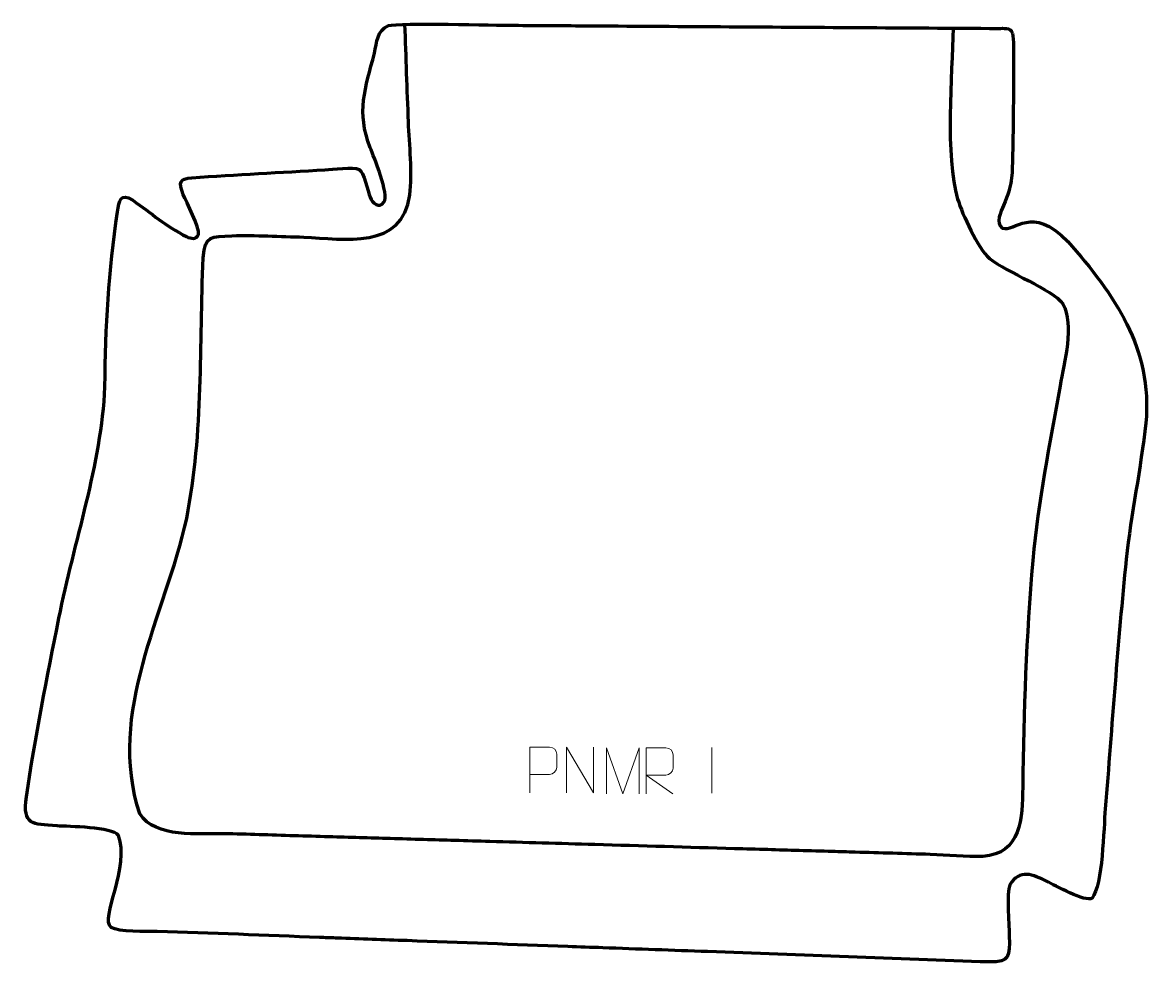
# Model space of a CAD drawing. Header units: millimetres. Extents: x 1090 to 1706, y 156 to 668.
import ezdxf

# ---------------------------------------------------------------- set-up
doc = ezdxf.new("R2010")
doc.units = ezdxf.units.MM
doc.header["$MEASUREMENT"] = 0
doc.layers.add('layer 2', color=7, linetype='Continuous')
doc.layers.add('layer 3', color=7, linetype='Continuous')

msp = doc.modelspace()

# ---------------------------------------------------------------- linework, layer by layer
at = {"layer": 'layer 2', "color": 142, "lineweight": 158}
msp.add_open_spline([(1597.2295, 664.5905), (1596.599, 639.1075), (1592.6184, 594.7865), (1599.6289, 571.5077), (1599.6289, 571.5077), (1602.3032, 562.8779), (1610.3664, 545.0327), (1616.9373, 539.0582), (1616.9373, 539.0582), (1626.6803, 531.6987), (1651.2149, 522.1403), (1656.9445, 514.4551), (1656.9445, 514.4551), (1663.3564, 502.6868), (1657.6905, 482.5956), (1655.4734, 469.7535), (1655.4734, 469.7535), (1649.7508, 437.4692), (1643.4815, 407.4338), (1640.5897, 374.5742), (1640.5897, 374.5742), (1637.0277, 333.0393), (1635.4958, 292.6534), (1635.0622, 250.9921), (1635.0622, 250.9921), (1634.8593, 234.5042), (1634.2942, 214.675), (1613.3019, 213.3578), (1613.3019, 213.3578), (1604.0311, 212.9866), (1594.0553, 214.1175), (1584.6993, 214.4226), (1584.6993, 214.4226), (1571.052, 214.8208), (1557.4048, 215.2206), (1543.7576, 215.6202), (1543.7576, 215.6202), (1539.6315, 215.741), (1535.5054, 215.8618), (1531.3793, 215.9827), (1531.3793, 215.9827), (1525.3489, 216.1593), (1519.3184, 216.3359), (1513.288, 216.5125), (1513.288, 216.5125), (1507.5749, 216.6797), (1501.8619, 216.847), (1496.1489, 217.0143), (1496.1489, 217.0143), (1490.1184, 217.1909), (1484.088, 217.3675), (1478.0575, 217.544), (1478.0575, 217.544), (1452.6662, 218.2876), (1427.2748, 219.0311), (1401.8835, 219.7747), (1401.8835, 219.7747), (1382.84, 220.3323), (1363.7965, 220.8899), (1344.7529, 221.4476), (1344.7529, 221.4476), (1338.4051, 221.6335), (1332.0573, 221.8193), (1325.7094, 222.0052), (1325.7094, 222.0052), (1319.9964, 222.1725), (1314.2833, 222.3398), (1308.5702, 222.5071), (1308.5702, 222.5071), (1302.5398, 222.6836), (1296.5093, 222.8603), (1290.4789, 223.0369), (1290.4789, 223.0369), (1279.3702, 223.3622), (1268.2615, 223.6874), (1257.1528, 224.0127), (1257.1528, 224.0127), (1250.8049, 224.1986), (1244.4571, 224.3844), (1238.1093, 224.5703), (1238.1093, 224.5703), (1225.4643, 224.9407), (1212.6858, 225.4466), (1200.0546, 225.6821), (1200.0546, 225.6821), (1186.3981, 225.9367), (1162.5039, 223.1233), (1154.0675, 236.4539), (1154.0675, 236.4539), (1136.0072, 292.3479), (1167.8709, 344.4537), (1179.5931, 397.4492), (1179.5931, 397.4492), (1188.946, 445.1308), (1186.5051, 491.4887), (1188.5951, 539.5571), (1188.5951, 539.5571), (1189.4572, 551.7555), (1192.92, 551.0557), (1204.2755, 551.4893), (1204.2755, 551.4893), (1216.9551, 551.9733), (1230.5712, 550.9991), (1243.3901, 550.7904), (1243.3901, 550.7904), (1265.4235, 549.7261), (1297.1461, 543.5817), (1301.173, 573.8068), (1301.173, 573.8068), (1302.7494, 585.638), (1300.8983, 601.2054), (1300.4262, 613.4647), (1300.4262, 613.4647), (1299.7449, 631.1616), (1299.1305, 648.8634), (1298.4952, 666.562)], degree=3, knots=[0, 0, 0, 0, 0.03333333, 0.03333333, 0.03333333, 0.03333333, 0.06666667, 0.06666667, 0.06666667, 0.06666667, 0.1, 0.1, 0.1, 0.1, 0.13333333, 0.13333333, 0.13333333, 0.13333333, 0.16666667, 0.16666667, 0.16666667, 0.16666667, 0.2, 0.2, 0.2, 0.2, 0.23333333, 0.23333333, 0.23333333, 0.23333333, 0.26666667, 0.26666667, 0.26666667, 0.26666667, 0.3, 0.3, 0.3, 0.3, 0.33333333, 0.33333333, 0.33333333, 0.33333333, 0.36666667, 0.36666667, 0.36666667, 0.36666667, 0.4, 0.4, 0.4, 0.4, 0.43333333, 0.43333333, 0.43333333, 0.43333333, 0.46666667, 0.46666667, 0.46666667, 0.46666667, 0.5, 0.5, 0.5, 0.5, 0.53333333, 0.53333333, 0.53333333, 0.53333333, 0.56666667, 0.56666667, 0.56666667, 0.56666667, 0.6, 0.6, 0.6, 0.6, 0.63333333, 0.63333333, 0.63333333, 0.63333333, 0.66666667, 0.66666667, 0.66666667, 0.66666667, 0.7, 0.7, 0.7, 0.7, 0.73333333, 0.73333333, 0.73333333, 0.73333333, 0.76666667, 0.76666667, 0.76666667, 0.76666667, 0.8, 0.8, 0.8, 0.8, 0.83333333, 0.83333333, 0.83333333, 0.83333333, 0.86666667, 0.86666667, 0.86666667, 0.86666667, 0.9, 0.9, 0.9, 0.9, 0.93333333, 0.93333333, 0.93333333, 0.93333333, 1, 1, 1, 1], dxfattribs=at)
at = {"layer": 'layer 3', "color": 242, "lineweight": 158}
msp.add_open_spline([(1629.5034, 661.9279), (1628.2802, 665.1666), (1624.827, 664.4451), (1621.7429, 664.4653), (1621.7429, 664.4653), (1571.2823, 664.7966), (1520.8228, 665.0964), (1470.363, 665.4278), (1470.363, 665.4278), (1445.6149, 665.5911), (1420.8668, 665.7545), (1396.1185, 665.9178), (1396.1185, 665.9178), (1383.4272, 666.0016), (1370.7359, 666.0853), (1358.0446, 666.1691), (1358.0446, 666.1691), (1347.5868, 666.2481), (1295.4828, 667.6352), (1289.5281, 666.0293), (1289.5281, 666.0293), (1283.1365, 663.2837), (1283.4029, 657.0665), (1281.8538, 650.9037), (1281.8538, 650.9037), (1276.8847, 631.6456), (1271.9207, 619.0313), (1279.6228, 599.3632), (1279.6228, 599.3632), (1281.5314, 594.4896), (1290.1053, 573.9426), (1287.0877, 569.8184), (1287.0877, 569.8184), (1284.48, 566.2546), (1280.8427, 569.0257), (1279.4727, 572.5064), (1279.4727, 572.5064), (1278.3746, 575.5447), (1276.0397, 586.392), (1273.5076, 587.6544), (1273.5076, 587.6544), (1270.3973, 589.2049), (1259.1373, 587.7043), (1254.9479, 587.4446), (1254.9479, 587.4446), (1230.8084, 585.9528), (1206.4809, 584.8477), (1182.3844, 583.1328), (1182.3844, 583.1328), (1175.6497, 582.4117), (1175.2251, 580.8269), (1177.6983, 574.0625), (1177.6983, 574.0625), (1179.2609, 569.7888), (1187.0483, 555.7828), (1186.0725, 552.2701), (1186.0725, 552.2701), (1184.7438, 549.2285), (1182.1403, 549.913), (1179.4982, 551.0282), (1179.4982, 551.0282), (1168.267, 556.5445), (1160.307, 563.9464), (1150.1874, 570.8165), (1150.1874, 570.8165), (1143.4967, 575.3588), (1142.9238, 570.5029), (1141.9001, 564.5713), (1141.9001, 564.5713), (1137.0388, 532.2619), (1135.3604, 501.8328), (1135.0855, 469.2184), (1135.0855, 469.2184), (1133.1848, 426.6495), (1118.2645, 384.883), (1109.9884, 343.1243), (1109.9884, 343.1243), (1103.6437, 311.0628), (1096.9545, 278.0759), (1092.2706, 245.7697), (1092.2706, 245.7697), (1090.2036, 230.1229), (1095.165, 231.0174), (1108.9521, 229.9818), (1108.9521, 229.9818), (1115.2256, 229.5527), (1139.0676, 229.4378), (1142.3742, 224.7468), (1142.3742, 224.7468), (1149.157, 208.1456), (1132.0924, 179.1447), (1138.4192, 174.6884), (1138.4192, 174.6884), (1142.3085, 171.9491), (1157.9227, 172.5142), (1163.5436, 172.3698), (1163.5436, 172.3698), (1192.9498, 171.6147), (1222.618, 170.2583), (1252.0431, 169.1812), (1252.0431, 169.1812), (1254.8992, 169.0766), (1257.7554, 168.972), (1260.6116, 168.8674), (1260.6116, 168.8674), (1260.6116, 168.8674), (1261.5636, 168.8326), (1261.5636, 168.8326), (1261.5636, 168.8326), (1267.9107, 168.6003), (1274.2576, 168.3679), (1280.6047, 168.1356), (1280.6047, 168.1356), (1286.9518, 167.9033), (1293.2987, 167.671), (1299.6458, 167.4387), (1299.6458, 167.4387), (1328.8422, 166.3699), (1358.0384, 165.3011), (1387.2348, 164.2324), (1387.2348, 164.2324), (1393.5818, 164.0001), (1399.9289, 163.7677), (1406.2758, 163.5354), (1406.2758, 163.5354), (1425.3169, 162.8384), (1444.358, 162.1414), (1463.3991, 161.4444), (1463.3991, 161.4444), (1514.5102, 159.5736), (1565.6409, 157.5952), (1616.7517, 155.8105), (1616.7517, 155.8105), (1628.4912, 155.5892), (1627.8449, 159.0848), (1627.7687, 169.8337), (1627.7687, 169.8337), (1627.6684, 175.7511), (1626.2127, 193.3776), (1628.0699, 197.8659), (1628.0699, 197.8659), (1633.3768, 206.8617), (1640.5874, 203.4171), (1648.3105, 199.6698), (1648.3105, 199.6698), (1652.1879, 197.7293), (1669.5759, 188.0077), (1672.8567, 190.6572), (1672.8567, 190.6572), (1678.6639, 197.7043), (1679.1607, 228.6313), (1680.0265, 239.2402), (1680.0265, 239.2402), (1683.7152, 284.434), (1686.8296, 330.0171), (1691.4435, 375.0973), (1691.4435, 375.0973), (1694.1815, 400.0697), (1699.3347, 424.6364), (1702.1902, 449.4326), (1702.1902, 449.4326), (1705.7281, 490.1176), (1685.3209, 519.3001), (1659.5935, 548.3437), (1659.5935, 548.3437), (1639.6725, 568.9299), (1630.9215, 553.1891), (1623.966, 555.6977), (1623.966, 555.6977), (1619.9857, 558.4268), (1623.164, 564.6016), (1624.5772, 568.0184), (1624.5772, 568.0184), (1629.7091, 580.4552), (1629.2269, 582.172), (1629.5406, 595.7044), (1629.5406, 595.7044), (1629.9221, 612.6963), (1630.0788, 630.1761), (1630.0854, 647.1797), (1630.0854, 647.1797), (1630.0869, 650.8691), (1630.2177, 658.4729), (1629.5034, 661.9279)], degree=3, knots=[0, 0, 0, 0, 0.0212766, 0.0212766, 0.0212766, 0.0212766, 0.04255319, 0.04255319, 0.04255319, 0.04255319, 0.06382979, 0.06382979, 0.06382979, 0.06382979, 0.08510638, 0.08510638, 0.08510638, 0.08510638, 0.10638298, 0.10638298, 0.10638298, 0.10638298, 0.12765957, 0.12765957, 0.12765957, 0.12765957, 0.14893617, 0.14893617, 0.14893617, 0.14893617, 0.17021277, 0.17021277, 0.17021277, 0.17021277, 0.19148936, 0.19148936, 0.19148936, 0.19148936, 0.21276596, 0.21276596, 0.21276596, 0.21276596, 0.23404255, 0.23404255, 0.23404255, 0.23404255, 0.25531915, 0.25531915, 0.25531915, 0.25531915, 0.27659574, 0.27659574, 0.27659574, 0.27659574, 0.29787234, 0.29787234, 0.29787234, 0.29787234, 0.31914894, 0.31914894, 0.31914894, 0.31914894, 0.34042553, 0.34042553, 0.34042553, 0.34042553, 0.36170213, 0.36170213, 0.36170213, 0.36170213, 0.38297872, 0.38297872, 0.38297872, 0.38297872, 0.40425532, 0.40425532, 0.40425532, 0.40425532, 0.42553191, 0.42553191, 0.42553191, 0.42553191, 0.44680851, 0.44680851, 0.44680851, 0.44680851, 0.46808511, 0.46808511, 0.46808511, 0.46808511, 0.4893617, 0.4893617, 0.4893617, 0.4893617, 0.5106383, 0.5106383, 0.5106383, 0.5106383, 0.53191489, 0.53191489, 0.53191489, 0.53191489, 0.55319149, 0.55319149, 0.55319149, 0.55319149, 0.57446809, 0.57446809, 0.57446809, 0.57446809, 0.59574468, 0.59574468, 0.59574468, 0.59574468, 0.61702128, 0.61702128, 0.61702128, 0.61702128, 0.63829787, 0.63829787, 0.63829787, 0.63829787, 0.65957447, 0.65957447, 0.65957447, 0.65957447, 0.68085106, 0.68085106, 0.68085106, 0.68085106, 0.70212766, 0.70212766, 0.70212766, 0.70212766, 0.72340426, 0.72340426, 0.72340426, 0.72340426, 0.74468085, 0.74468085, 0.74468085, 0.74468085, 0.76595745, 0.76595745, 0.76595745, 0.76595745, 0.78723404, 0.78723404, 0.78723404, 0.78723404, 0.80851064, 0.80851064, 0.80851064, 0.80851064, 0.82978723, 0.82978723, 0.82978723, 0.82978723, 0.85106383, 0.85106383, 0.85106383, 0.85106383, 0.87234043, 0.87234043, 0.87234043, 0.87234043, 0.89361702, 0.89361702, 0.89361702, 0.89361702, 0.91489362, 0.91489362, 0.91489362, 0.91489362, 0.93617021, 0.93617021, 0.93617021, 0.93617021, 0.95744681, 0.95744681, 0.95744681, 0.95744681, 1, 1, 1, 1], dxfattribs=at)
at = {"layer": 'layer 3', "color": 250, "lineweight": 9}
for points, knots in [([(1366.5057, 247.9159), (1366.5057, 247.9159), (1366.5057, 272.8695), (1366.5057, 272.8695), (1366.5057, 272.8695), (1370.1007, 272.8695), (1373.696, 272.8695), (1377.2914, 272.8695), (1377.2914, 272.8695), (1379.6166, 272.8316), (1381.174, 271.3415), (1381.1698, 268.9754), (1381.1698, 268.9754), (1381.1694, 266.9397), (1381.1694, 263.8804), (1381.1698, 261.8444), (1381.1698, 261.8444), (1381.1633, 259.969), (1379.3511, 258.0271), (1377.3415, 258.008), (1377.3415, 258.008), (1377.3415, 258.008), (1366.5057, 258.008), (1366.5057, 258.008)], [0, 0, 0, 0, 0.14285714, 0.14285714, 0.14285714, 0.14285714, 0.28571429, 0.28571429, 0.28571429, 0.28571429, 0.42857143, 0.42857143, 0.42857143, 0.42857143, 0.57142857, 0.57142857, 0.57142857, 0.57142857, 0.71428571, 0.71428571, 0.71428571, 0.71428571, 1, 1, 1, 1]), ([(1386.5104, 247.916), (1386.5104, 247.916), (1386.5104, 272.8695), (1386.5104, 272.8695), (1386.5104, 272.8695), (1386.5104, 272.8695), (1401.1652, 247.916), (1401.1652, 247.916), (1401.1652, 247.916), (1401.1652, 247.916), (1401.1652, 272.8695), (1401.1652, 272.8695)], [0, 0, 0, 0, 0.25, 0.25, 0.25, 0.25, 0.5, 0.5, 0.5, 0.5, 1, 1, 1, 1]), ([(1408.3766, 247.5117), (1408.3766, 247.5117), (1408.3766, 272.4696), (1408.3766, 272.4696), (1408.3766, 272.4696), (1408.3766, 272.4696), (1417.3017, 247.5117), (1417.3017, 247.5117), (1417.3017, 247.5117), (1417.3017, 247.5117), (1426.0616, 272.4691), (1426.0616, 272.4691), (1426.0616, 272.4691), (1426.0616, 272.4691), (1426.0616, 247.5117), (1426.0616, 247.5117)], [0, 0, 0, 0, 0.2, 0.2, 0.2, 0.2, 0.4, 0.4, 0.4, 0.4, 0.6, 0.6, 0.6, 0.6, 1, 1, 1, 1]), ([(1429.8871, 247.5139), (1429.8871, 247.5139), (1429.8871, 272.4674), (1429.8871, 272.4674), (1429.8871, 272.4674), (1433.4819, 272.4674), (1437.0774, 272.4674), (1440.6726, 272.4674), (1440.6726, 272.4674), (1442.9979, 272.4297), (1444.5552, 270.9397), (1444.5511, 268.5733), (1444.5511, 268.5733), (1444.5507, 266.5378), (1444.5507, 263.4784), (1444.5511, 261.4424), (1444.5511, 261.4424), (1444.5446, 259.5669), (1442.7323, 257.6251), (1440.7228, 257.606), (1440.7228, 257.606), (1440.7228, 257.606), (1429.8871, 257.606), (1429.8871, 257.606), (1429.8871, 257.606), (1429.8871, 257.606), (1444.5418, 247.5139), (1444.5418, 247.5139)], [0, 0, 0, 0, 0.125, 0.125, 0.125, 0.125, 0.25, 0.25, 0.25, 0.25, 0.375, 0.375, 0.375, 0.375, 0.5, 0.5, 0.5, 0.5, 0.625, 0.625, 0.625, 0.625, 0.75, 0.75, 0.75, 0.75, 1, 1, 1, 1])]:
    msp.add_open_spline(points, degree=3, knots=knots, dxfattribs=at)
msp.add_open_spline([(1465.7545, 272.742), (1465.7545, 272.742), (1465.7545, 247.7679), (1465.7545, 247.7679)], degree=3, dxfattribs=at)

doc.saveas('drawing.dxf')
